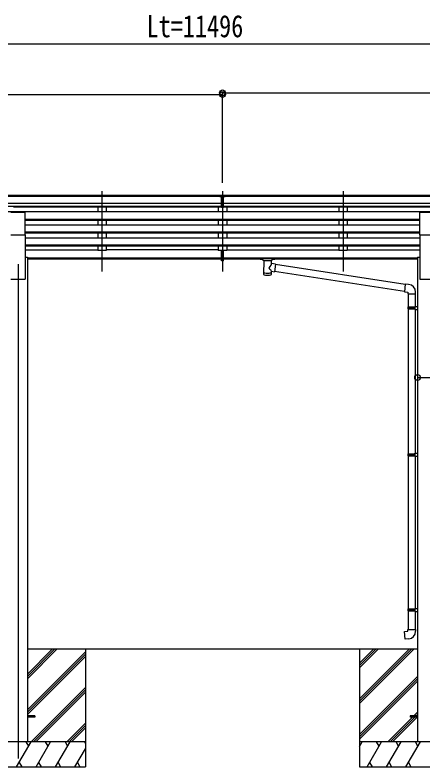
# Model space of a CAD drawing. Units: millimetres, scale not verified. Extents: x -16820 to 16820, y -11880 to 11880.
# Drawn here: x -4318 to -1895, y -6900 to -2430 of the extents above; entities that cross this region are included whole.
import ezdxf
from ezdxf.enums import TextEntityAlignment as Align

# ---------------------------------------------------------------- set-up
doc = ezdxf.new("R2010")
doc.units = ezdxf.units.MM
doc.header["$LTSCALE"] = 60
for name, color, linetype in [('0-3_YKK_12', 2, 'Continuous'), ('0-4_YKK_13', 4, 'Continuous'), ('0-5_YKK_A1', 4, 'Continuous'), ('0-6_YKK_D', 6, 'Continuous')]:
    doc.layers.add(name, color=color, linetype=linetype)
doc.styles.add('ＭＳ ゴシック', font='')
doc.styles.get('ＭＳ ゴシック').set_extended_font_data('MS Gothic')

msp = doc.modelspace()

# ---------------------------------------------------------------- linework, layer by layer
at = {"layer": '0-3_YKK_12'}
for p, q in [((-3801.92, -3476.89), (-3801.92, -3954.4)), ((-3801.92, -3476.89), (-3801.92, -3954.4)), ((-3085.92, -3476.89), (-3085.92, -3954.4)), ((-3085.92, -3476.89), (-3085.92, -3954.4)), ((-2369.92, -3476.89), (-2369.92, -3954.4)), ((-2369.92, -3476.89), (-2369.92, -3954.4)), ((-4299.92, -3911.44), (-4299.92, -6850))]:
    msp.add_line(p, q, dxfattribs=at)
at = {"layer": '0-4_YKK_13'}
for p, q in [((-3102.42, -3508.89), (-3102.42, -3501.05)), ((-3102.42, -3508.89), (-3092.42, -3508.89)), ((-3085.92, -3509.71), (-3092.42, -3509.31)), ((-3092.42, -3510.89), (-3079.42, -3510.89)), ((-3079.42, -3509.37), (-3085.92, -3509.69)), ((-3079.42, -3572.52), (-3079.42, -3507.24)), ((-3092.42, -3552.41), (-3085.92, -3552.57)), ((-3092.42, -3571.45), (-3085.92, -3571.85)), ((-3085.92, -3552.57), (-3079.42, -3552.41)), ((-3085.92, -3571.85), (-3079.42, -3571.45)), ((-4342.42, -3600.84), (-4257.42, -3600.84)), ((-4257.42, -3736.06), (-4257.42, -3600.84)), ((-1914.42, -3736.06), (-1914.42, -3600.84)), ((-1914.42, -3600.84), (-1829.42, -3600.84)), ((-4342.42, -3736.06), (-4257.42, -3736.06)), ((-1914.42, -3736.06), (-1829.42, -3736.06)), ((-3092.42, -3868.13), (-3092.42, -3830.65)), ((-3079.42, -3868.13), (-3079.42, -3830.65)), ((-3092.42, -3868.13), (-3079.42, -3868.13)), ((-3092.42, -3890.37), (-3092.42, -3868.13)), ((-3092.42, -3873.53), (-3079.42, -3873.53)), ((-3079.42, -3890.37), (-3079.42, -3868.13)), ((-2861.92, -3874.89), (-2861.92, -3880.65)), ((-2861.92, -3875.08), (-2861.92, -3876.62)), ((-2859.92, -3874.23), (-2776.92, -3874.23)), ((-2859.92, -3876.4), (-2776.92, -3876.4)), ((-2859.92, -3881.31), (-2845.42, -3881.31)), ((-2845.42, -3886.96), (-2845.42, -3880.41)), ((-2841.32, -3887.88), (-2841.34, -3973.32)), ((-2795.52, -3906.62), (-2795.52, -3887.88)), ((-2791.42, -3886.96), (-2791.42, -3880.41)), ((-2791.42, -3881.31), (-2776.92, -3881.31)), ((-2774.92, -3874.89), (-2774.92, -3880.65)), ((-3092.42, -3889.31), (-3085.92, -3889.71)), ((-3085.92, -3889.71), (-3079.42, -3889.31)), ((-2770.3, -3910.53), (-2795.52, -3906.61)), ((-2770.3, -3910.53), (-2777.32, -3955.79)), ((-2001.12, -4031.92), (-2770.62, -3912.54)), ((-2795.5, -3973.32), (-2795.53, -3952.65)), ((-2795.52, -3952.96), (-2777.32, -3955.79)), ((-2004.78, -4073.85), (-2777.05, -3954.05)), ((-1980.11, -4031.8), (-2000.95, -4029.97)), ((-1985.03, -4087.54), (-1939.03, -4087.54)), ((-1982.92, -4087.54), (-1982.92, -4165.36)), ((-1940.92, -4087.54), (-1940.92, -4162.8)), ((-1939.03, -4087.54), (-1939.03, -4076.63)), ((-1984.92, -4167.36), (-1983.92, -4165.36)), ((-1984.92, -4167.36), (-1940.92, -4167.36)), ((-1984.92, -4167.36), (-1984.92, -4175.36)), ((-1984.92, -4175.36), (-1940.92, -4175.36)), ((-1984.92, -4175.36), (-1983.92, -4177.36)), ((-1983.92, -4165.36), (-1940.92, -4165.36)), ((-1983.92, -4177.36), (-1940.92, -4177.36)), ((-1982.92, -4177.36), (-1982.92, -5037.75)), ((-1945.4, -4167.36), (-1945.83, -4165.36)), ((-1942.92, -4162.86), (-1926.92, -4162.39)), ((-1942.92, -4164.86), (-1942.92, -4162.86)), ((-1942.92, -4164.86), (-1940.92, -4164.86)), ((-1942.92, -4179.86), (-1942.92, -4177.86)), ((-1942.92, -4179.86), (-1926.92, -4180.33)), ((-1940.92, -4179.92), (-1940.92, -5035.2)), ((-1926.92, -4162.39), (-1926.92, -4180.33)), ((-1984.92, -5039.75), (-1983.92, -5037.75)), ((-1984.92, -5039.75), (-1940.92, -5039.75)), ((-1984.92, -5039.75), (-1984.92, -5047.75)), ((-1984.92, -5047.75), (-1940.92, -5047.75)), ((-1984.92, -5047.75), (-1983.92, -5049.75)), ((-1983.92, -5037.75), (-1940.92, -5037.75)), ((-1983.92, -5049.75), (-1940.92, -5049.75)), ((-1982.92, -5049.75), (-1982.92, -5960.44)), ((-1945.4, -5039.75), (-1945.83, -5037.75)), ((-1942.92, -5035.25), (-1926.92, -5034.78)), ((-1942.92, -5037.25), (-1942.92, -5035.25)), ((-1942.92, -5037.25), (-1940.92, -5037.25)), ((-1942.92, -5052.25), (-1942.92, -5050.25)), ((-1926.92, -5034.78), (-1926.92, -5052.73)), ((-1942.92, -5052.25), (-1926.92, -5052.73)), ((-1940.92, -5052.31), (-1940.92, -5957.88)), ((-1984.92, -5962.44), (-1983.92, -5960.44)), ((-1984.92, -5962.44), (-1940.92, -5962.44)), ((-1984.92, -5962.44), (-1984.92, -5970.44)), ((-1984.92, -5970.44), (-1940.92, -5970.44)), ((-1984.92, -5970.44), (-1983.92, -5972.44)), ((-1983.92, -5960.44), (-1940.92, -5960.44)), ((-1983.92, -5972.44), (-1940.92, -5972.44)), ((-1982.92, -5972.44), (-1982.92, -6082.44)), ((-1945.4, -5962.44), (-1945.83, -5960.44)), ((-1942.92, -5957.94), (-1926.92, -5957.47)), ((-1942.92, -5959.94), (-1942.92, -5957.94)), ((-1942.92, -5959.94), (-1940.92, -5959.94)), ((-1942.92, -5974.94), (-1942.92, -5972.94)), ((-1942.92, -5974.94), (-1926.92, -5975.41)), ((-1940.92, -5975), (-1940.92, -6082.44)), ((-1926.92, -5957.47), (-1926.92, -5975.41)), ((-1984.92, -6082.44), (-1938.92, -6082.44)), ((-1984.92, -6092.44), (-1984.92, -6082.44)), ((-1938.92, -6082.44), (-1938.92, -6093.36)), ((-4199.92, -6595.5), (-4244.92, -6595.5)), ((-4199.92, -6604.5), (-4244.92, -6604.5)), ((-4199.92, -6595.5), (-4199.92, -6604.5)), ((-1971.92, -6595.5), (-1971.92, -6604.5)), ((-1926.92, -6595.5), (-1971.92, -6595.5)), ((-1926.92, -6604.5), (-1971.92, -6604.5))]:
    msp.add_line(p, q, dxfattribs=at)
for points in [[(-3102.42, -3501.05), (-3084.42, -3500.89), (-3069.42, -3501.02)], [(-3079.42, -3572.52), (-3085.92, -3572.92), (-3092.42, -3572.52), (-3092.42, -3507.18)], [(-3079.42, -3508.85), (-3069.42, -3508.76), (-3069.42, -3501.02)], [(-3079.42, -3553.51), (-3082.68, -3553.59), (-3085.92, -3553.67), (-3089.16, -3553.59), (-3092.42, -3553.51)], [(-2861.92, -3874.89), (-2861.88, -3874.7), (-2861.8, -3874.56), (-2861.7, -3874.47), (-2861.6, -3874.4), (-2861.48, -3874.36), (-2861.19, -3874.3), (-2860.7, -3874.25), (-2860.16, -3874.23), (-2859.92, -3874.23)], [(-2861.92, -3880.65), (-2861.88, -3880.84), (-2861.8, -3880.98), (-2861.7, -3881.07), (-2861.6, -3881.14), (-2861.48, -3881.18), (-2861.19, -3881.24), (-2860.7, -3881.29), (-2860.16, -3881.31), (-2859.92, -3881.31)], [(-2776.92, -3874.23), (-2776.57, -3874.23), (-2776.04, -3874.26), (-2775.59, -3874.31), (-2775.29, -3874.38), (-2775.12, -3874.48), (-2775, -3874.62), (-2774.93, -3874.8), (-2774.92, -3874.89)], [(-2776.92, -3881.31), (-2776.57, -3881.31), (-2776.04, -3881.28), (-2775.59, -3881.23), (-2775.29, -3881.15), (-2775.12, -3881.06), (-2775, -3880.92), (-2774.93, -3880.74), (-2774.92, -3880.65)], [(-3079.42, -3890.37), (-3085.92, -3890.77), (-3092.42, -3890.37)], [(-2000.95, -4029.97), (-2004.95, -4075.8), (-1985.03, -4077.54), (-1985.03, -4087.54)], [(-1945.4, -4167.36), (-1945.4, -4175.36), (-1945.83, -4177.36)], [(-1942.92, -4177.86), (-1940.92, -4177.86), (-1940.92, -4164.86)], [(-1945.4, -5039.75), (-1945.4, -5047.75), (-1945.83, -5049.75)], [(-1942.92, -5050.25), (-1940.92, -5050.25), (-1940.92, -5037.25)], [(-1945.4, -5962.44), (-1945.4, -5970.44), (-1945.83, -5972.44)], [(-1942.92, -5972.94), (-1940.92, -5972.94), (-1940.92, -5959.94)], [(-1980, -6138.19), (-2000.84, -6140.01), (-2004.84, -6094.19), (-1984.92, -6092.44)]]:
    msp.add_lwpolyline(points, dxfattribs=at)
for centre, start, end in [((-1984.03, -4076.63), 0, 85), ((-1983.92, -6093.36), 275, 0)]:
    msp.add_arc(centre, 45, start, end, dxfattribs=at)
for centre, major_axis, ratio, start_param, end_param in [((-3061.35, -3511.2), (24.57, -1.51), 0.121868, 3.1422238, 3.1491027), ((-2859.92, -3876.62), (2, 0), 0.109601, 1.5707963, 3.1415927), ((-2818.42, -3886.87), (27.06, 0), 0.069685, 3.1415927, 6.2831853), ((-2818.42, -3880.41), (27, 0), 0.070066, 6.2831853, 9.424778), ((-2807.42, -3884.39), (16, 0), 0.361356, 6.2636979, 6.2831853), ((-2776.92, -3876.62), (2, 0), 0.109601, 0, 1.5707963), ((-2818.42, -3933.16), (-22.81, -26.62), 0.234429, 1.6855472, 3.1268519), ((-2818.42, -3973.32), (22.92, 0), 0.101955, 3.1415499, 6.2833984), ((-2818.42, -3960.88), (22.91, 0), 0.122865, 3.1415927, 6.2831853), ((-2815.87, -3930.52), (20.32, -22.25), 0.045535, 0.0389954, 1.3075346)]:
    msp.add_ellipse(centre, major_axis=major_axis, ratio=ratio, start_param=start_param, end_param=end_param, dxfattribs=at)
at = {"layer": '0-5_YKK_A1'}
for p, q in [((-3102.42, -3502.46), (-8807.42, -3502.46)), ((-3102.42, -3507.68), (-8807.42, -3507.68)), ((2635.58, -3502.46), (-3069.42, -3502.46)), ((2635.58, -3507.68), (-3069.42, -3507.68)), ((-3092.42, -3551.21), (-8807.42, -3551.21)), ((-3092.42, -3569.06), (-8807.42, -3569.06)), ((-3092.42, -3572.41), (-4327.42, -3572.31)), ((-3826.92, -3572.31), (-3826.92, -3600.65)), ((-3776.92, -3572.31), (-3776.92, -3600.65)), ((-3110.92, -3572.31), (-3110.92, -3600.65)), ((2635.58, -3551.21), (-3079.42, -3551.21)), ((2635.58, -3569.06), (-3079.42, -3569.06)), ((1400.58, -3572.31), (-3079.42, -3572.31)), ((-3060.92, -3572.31), (-3060.92, -3600.65)), ((-2394.92, -3572.31), (-2394.92, -3600.65)), ((-2344.92, -3572.31), (-2344.92, -3600.65)), ((-3085.92, -3600.65), (-8813.92, -3600.65)), ((2642.08, -3600.65), (-3085.92, -3600.65)), ((-3085.92, -3600.65), (-3085.92, -3648.35)), ((-3085.92, -3600.65), (-3085.92, -3648.35)), ((-4257.42, -3642.53), (-3085.92, -3642.53)), ((-4257.42, -3644.03), (-3085.92, -3644.03)), ((-4257.42, -3648.35), (-3085.92, -3648.35)), ((-3826.92, -3648.35), (-3826.92, -3677.09)), ((-3776.92, -3648.35), (-3776.92, -3677.09)), ((-3110.92, -3648.35), (-3110.92, -3677.09)), ((-3085.92, -3642.53), (-1914.42, -3642.53)), ((-3085.92, -3644.03), (-1914.42, -3644.03)), ((-3085.92, -3648.35), (-1914.42, -3648.35)), ((-3060.92, -3648.35), (-3060.92, -3677.09)), ((-2394.92, -3648.35), (-2394.92, -3677.09)), ((-2344.92, -3648.35), (-2344.92, -3677.09)), ((-4257.42, -3677.09), (-3085.92, -3677.09)), ((-3085.92, -3677.09), (-1914.42, -3677.09)), ((-3085.92, -3677.09), (-3085.92, -3724.78)), ((-3085.92, -3677.09), (-3085.92, -3724.78)), ((-4257.42, -3718.97), (-3085.92, -3718.97)), ((-4257.42, -3720.47), (-3085.92, -3720.47)), ((-4257.42, -3724.78), (-3085.92, -3724.78)), ((-4257.42, -3736.06), (-4257.42, -4000)), ((-4257.42, -3753.53), (-3085.92, -3753.53)), ((-3826.92, -3724.78), (-3826.92, -3753.53)), ((-3776.92, -3724.78), (-3776.92, -3753.53)), ((-3110.92, -3724.78), (-3110.92, -3753.53)), ((-3085.92, -3718.97), (-1914.42, -3718.97)), ((-3085.92, -3720.47), (-1914.42, -3720.47)), ((-3085.92, -3724.78), (-1914.42, -3724.78)), ((-3085.92, -3753.53), (-1914.42, -3753.53)), ((-3085.92, -3753.53), (-3085.92, -3801.22)), ((-3085.92, -3753.53), (-3085.92, -3801.22)), ((-3060.92, -3724.78), (-3060.92, -3753.53)), ((-2394.92, -3724.78), (-2394.92, -3753.53)), ((-2344.92, -3724.78), (-2344.92, -3753.53)), ((-1914.42, -3736.06), (-1914.42, -4000)), ((-4257.42, -3795.41), (-3085.92, -3795.41)), ((-4257.42, -3796.9), (-3085.92, -3796.9)), ((-3085.92, -3795.41), (-1914.42, -3795.41)), ((-3085.92, -3796.9), (-1914.42, -3796.9)), ((-4257.42, -3801.22), (-3085.92, -3801.22)), ((-4257.42, -3825.7), (-3826.92, -3825.7)), ((-3826.92, -3801.22), (-3826.92, -3830.65)), ((-3776.92, -3830.65), (-3826.92, -3830.65)), ((-3776.92, -3801.22), (-3776.92, -3830.65)), ((-3110.92, -3825.7), (-3776.92, -3825.7)), ((-3110.92, -3801.22), (-3110.92, -3830.65)), ((-3060.92, -3830.65), (-3110.92, -3830.65)), ((-3085.92, -3801.22), (-1914.42, -3801.22)), ((-3060.92, -3801.22), (-3060.92, -3830.65)), ((-3060.92, -3825.7), (-2394.92, -3825.7)), ((-2394.92, -3801.22), (-2394.92, -3830.65)), ((-2344.92, -3830.65), (-2394.92, -3830.65)), ((-2344.92, -3801.22), (-2344.92, -3830.65)), ((-2344.92, -3825.7), (-1914.42, -3825.7)), ((-4257.42, -3870.01), (-4244.92, -3870.01)), ((-4244.92, -3870.01), (-4244.92, -6750)), ((-4244.92, -3872.72), (-3092.42, -3872.72)), ((-4244.92, -3874.11), (-3092.42, -3874.11)), ((-3092.42, -3881.8), (-4244.92, -3881.8)), ((-3079.42, -3872.72), (-1926.92, -3872.72)), ((-3079.42, -3874.11), (-1926.92, -3874.11)), ((-2845.42, -3881.8), (-3079.42, -3881.8)), ((-1926.92, -3881.8), (-2791.42, -3881.8)), ((-1926.92, -3870.01), (-1926.92, -6750)), ((-1926.92, -3870.01), (-1914.42, -3870.01)), ((-4342.42, -4000), (-4257.42, -4000)), ((-1914.42, -4000), (-1829.42, -4000)), ((-1926.92, -6200), (-4244.92, -6200)), ((-4244.92, -6375.83), (-4069.09, -6200)), ((-4244.92, -6361.69), (-4083.23, -6200)), ((-4244.92, -6347.55), (-4097.37, -6200)), ((-3899.92, -6200), (-3899.92, -6900)), ((-2271.92, -6200), (-2271.92, -6900)), ((-2271.92, -6494.18), (-1977.74, -6200)), ((-2271.92, -6508.32), (-1963.6, -6200)), ((-2271.92, -6522.46), (-1949.46, -6200)), ((-2271.92, -6310.33), (-2161.59, -6200)), ((-2271.92, -6296.19), (-2175.73, -6200)), ((-2271.92, -6282.05), (-2189.87, -6200)), ((-4244.92, -6559.68), (-3899.92, -6214.68)), ((-4244.92, -6573.82), (-3899.92, -6228.82)), ((-4244.92, -6587.96), (-3899.92, -6242.96)), ((-2271.92, -6706.31), (-1926.92, -6361.31)), ((-2271.92, -6720.45), (-1926.92, -6375.45)), ((-2271.92, -6734.59), (-1926.92, -6389.59)), ((-4223.11, -6750), (-3899.92, -6426.81)), ((-4208.97, -6750), (-3899.92, -6440.95)), ((-4194.83, -6750), (-3899.92, -6455.09)), ((-2103.48, -6750), (-1957.98, -6604.5)), ((-2089.34, -6750), (-1943.84, -6604.5)), ((-2075.19, -6750), (-1929.69, -6604.5)), ((-1948.98, -6595.5), (-1926.92, -6573.44)), ((-1934.84, -6595.5), (-1926.92, -6587.58)), ((-4010.98, -6750), (-3899.92, -6638.94)), ((-3996.84, -6750), (-3899.92, -6653.08)), ((-3982.69, -6750), (-3899.92, -6667.23)), ((-3899.92, -6750), (-4699.92, -6750)), ((-4308.76, -6900), (-4222.16, -6750)), ((-4237.16, -6775.98), (-4252.16, -6750)), ((-4193.29, -6900), (-4106.69, -6750)), ((-4121.69, -6775.98), (-4136.69, -6750)), ((-4077.82, -6900), (-3991.22, -6750)), ((-4021.22, -6750), (-4006.22, -6775.98)), ((-3962.35, -6900), (-3899.92, -6791.86)), ((-3905.75, -6750), (-3899.92, -6760.1)), ((-1471.92, -6750), (-2271.92, -6750)), ((-2271.92, -6777.5), (-2256.04, -6750)), ((-2227.17, -6900), (-2140.57, -6750)), ((-2155.57, -6775.98), (-2170.57, -6750)), ((-2111.7, -6900), (-2025.1, -6750)), ((-2040.1, -6775.98), (-2055.1, -6750)), ((-1996.23, -6900), (-1909.63, -6750)), ((-1924.63, -6775.98), (-1939.63, -6750)), ((-4293.76, -6874.02), (-4278.77, -6900)), ((-4178.3, -6874.02), (-4163.3, -6900)), ((-4062.83, -6874.02), (-4047.83, -6900)), ((-3947.36, -6874.02), (-3932.36, -6900)), ((-2212.18, -6874.02), (-2197.18, -6900)), ((-2096.71, -6874.02), (-2081.71, -6900)), ((-1981.23, -6874.02), (-1966.24, -6900)), ((-4699.92, -6900), (-3899.92, -6900)), ((-2271.92, -6900), (-1471.92, -6900))]:
    msp.add_line(p, q, dxfattribs=at)
at = {"layer": '0-6_YKK_D'}
for p, q in [((2462.08, -2602.46), (-8633.92, -2602.46)), ((-8813.92, -2902.46), (-3085.92, -2902.46)), ((-3085.92, -3426.89), (-3085.92, -2891.46)), ((-3085.92, -2892.46), (2642.08, -2892.46)), ((-3085.92, -3426.89), (-3085.92, -2901.46))]:
    msp.add_line(p, q, dxfattribs=at)
msp.add_lwpolyline([(-1926.92, -4584.55), (-1816.92, -4584.55), (-1352.52, -4584.55)], dxfattribs=at)
for centre in [(-3085.92, -2892.46), (-3085.92, -2902.46), (-1926.92, -4584.55)]:
    msp.add_circle(centre, 17, dxfattribs=at)

# ---------------------------------------------------------------- texts
at = {"layer": '0-6_YKK_D', "style": 'ＭＳ ゴシック', "width": 0.8}
msp.add_text('Lt=11496', height=132, dxfattribs=at).set_placement((-3537.12, -2601.46), align=Align.BOTTOM_LEFT)

doc.saveas('drawing.dxf')
